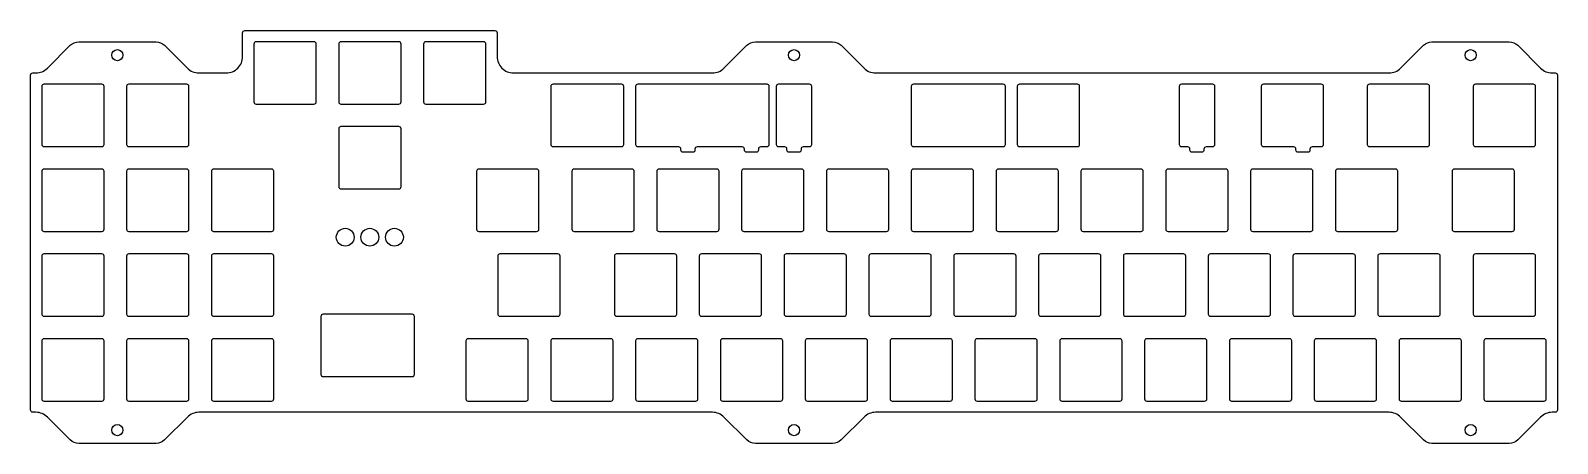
# Model space of a CAD drawing. Header units: millimetres. Extents: x -352 to -9, y 2 to 95.
import ezdxf

# ---------------------------------------------------------------- set-up
doc = ezdxf.new("R2010")
doc.units = ezdxf.units.MM
doc.layers.get('0').update_dxf_attribs({"linetype": 'CONTINUOUS'})

msp = doc.modelspace()

# ---------------------------------------------------------------- linework, layer by layer
for points in [[(-199.27, 9.5), (-314.58, 9.5, 0.198912), (-317.18, 8.42), (-322.32, 3.28, -0.198912), (-324.22, 2.5), (-341.58, 2.5, -0.198912), (-343.48, 3.28), (-348.62, 8.42, 0.198912), (-351.22, 9.5), (-351.9, 9.5, -0.414214), (-352.4, 10), (-352.4, 85.2, -0.414214), (-351.9, 85.7), (-351.22, 85.7, 0.198912), (-348.62, 86.78), (-343.48, 91.92, -0.198912), (-341.58, 92.7), (-324.22, 92.7, -0.198912), (-322.32, 91.92), (-317.18, 86.78, 0.198912), (-314.58, 85.7), (-308.45, 85.7, 0.414214), (-304.77, 89.38), (-304.77, 94.73, -0.414214), (-304.27, 95.23), (-248.12, 95.23, -0.414214), (-247.62, 94.73), (-247.62, 89.38, 0.414214), (-243.95, 85.7), (-199.27, 85.7, 0.198912), (-196.67, 86.78), (-191.53, 91.92, -0.198912), (-189.63, 92.7), (-172.27, 92.7, -0.198912), (-170.37, 91.92), (-165.23, 86.78, 0.198912), (-162.63, 85.7), (-47.32, 85.7, 0.198912), (-44.72, 86.78), (-39.58, 91.92, -0.198912), (-37.68, 92.7), (-20.32, 92.7, -0.198912), (-18.42, 91.92), (-13.28, 86.78, 0.198912), (-10.68, 85.7), (-10, 85.7, -0.414214), (-9.5, 85.2), (-9.5, 10, -0.414214), (-10, 9.5), (-10.68, 9.5, 0.198912), (-13.28, 8.42), (-18.42, 3.28, -0.198912), (-20.32, 2.5), (-37.68, 2.5, -0.198912), (-39.58, 3.28), (-44.72, 8.42, 0.198912), (-47.32, 9.5), (-162.63, 9.5, 0.198912), (-165.23, 8.42), (-170.37, 3.28, -0.198912), (-172.27, 2.5), (-189.63, 2.5, -0.198912), (-191.53, 3.28), (-196.67, 8.42, 0.198912)], [(-302.25, 92.2), (-302.25, 79.2, 0.414214), (-301.75, 78.7), (-288.75, 78.7, 0.414214), (-288.25, 79.2), (-288.25, 92.2, 0.414214), (-288.75, 92.7), (-301.75, 92.7, 0.414214)], [(-283.2, 92.2), (-283.2, 79.2, 0.414214), (-282.7, 78.7), (-269.7, 78.7, 0.414214), (-269.2, 79.2), (-269.2, 92.2, 0.414214), (-269.7, 92.7), (-282.7, 92.7, 0.414214)], [(-264.15, 92.2), (-264.15, 79.2, 0.414214), (-263.65, 78.7), (-250.65, 78.7, 0.414214), (-250.15, 79.2), (-250.15, 92.2, 0.414214), (-250.65, 92.7), (-263.65, 92.7, 0.414214)], [(-349.88, 82.67), (-349.88, 69.67, 0.414214), (-349.38, 69.17), (-336.38, 69.17, 0.414214), (-335.88, 69.67), (-335.88, 82.67, 0.414214), (-336.38, 83.17), (-349.38, 83.17, 0.414214)], [(-330.83, 82.67), (-330.83, 69.67, 0.414214), (-330.33, 69.17), (-317.33, 69.17, 0.414214), (-316.83, 69.67), (-316.83, 82.67, 0.414214), (-317.33, 83.17), (-330.33, 83.17, 0.414214)], [(-235.07, 69.17), (-219.69, 69.17, 0.414214), (-219.19, 69.67), (-219.19, 82.67, 0.414214), (-219.69, 83.17), (-235.07, 83.17, 0.414214), (-235.58, 82.67), (-235.58, 69.67, 0.414214)], [(-206.91, 69.17, -0.414214), (-206.41, 68.67), (-206.41, 68.47, 0.414214), (-205.91, 67.97), (-203.61, 67.97, 0.414214), (-203.11, 68.47), (-203.11, 68.67, -0.414214), (-202.61, 69.17), (-192.66, 69.17, -0.414214), (-192.16, 68.67), (-192.16, 68.47, 0.414214), (-191.66, 67.97), (-189.36, 67.97, 0.414214), (-188.86, 68.47), (-188.86, 68.67, -0.414214), (-188.36, 69.17), (-187.01, 69.17, 0.414214), (-186.51, 69.67), (-186.51, 82.67, 0.414214), (-187.01, 83.17), (-216.02, 83.17, 0.414214), (-216.53, 82.67), (-216.53, 69.67, 0.414214), (-216.02, 69.17)], [(-183.1, 69.17, -0.414214), (-182.6, 68.67), (-182.6, 68.47, 0.414214), (-182.1, 67.97), (-179.8, 67.97, 0.414214), (-179.3, 68.47), (-179.3, 68.67, -0.414214), (-178.8, 69.17), (-177.45, 69.17, 0.414214), (-176.95, 69.67), (-176.95, 82.67, 0.414214), (-177.45, 83.17), (-184.45, 83.17, 0.414214), (-184.95, 82.67), (-184.95, 69.67, 0.414214), (-184.45, 69.17)], [(-154.11, 69.17), (-133.97, 69.17, 0.414214), (-133.47, 69.67), (-133.47, 82.67, 0.414214), (-133.97, 83.17), (-154.11, 83.17, 0.414214), (-154.61, 82.67), (-154.61, 69.67, 0.414214)], [(-130.8, 82.67), (-130.8, 69.67, 0.414214), (-130.3, 69.17), (-117.3, 69.17, 0.414214), (-116.8, 69.67), (-116.8, 82.67, 0.414214), (-117.3, 83.17), (-130.3, 83.17, 0.414214)], [(-92.61, 69.17, -0.414214), (-92.11, 68.67), (-92.11, 68.47, 0.414214), (-91.61, 67.97), (-89.31, 67.97, 0.414214), (-88.81, 68.47), (-88.81, 68.67, -0.414214), (-88.31, 69.17), (-86.93, 69.17, 0.414214), (-86.43, 69.67), (-86.43, 82.67, 0.414214), (-86.93, 83.17), (-93.93, 83.17, 0.414214), (-94.43, 82.67), (-94.43, 69.67, 0.414214), (-93.93, 69.17)], [(-68.8, 69.17, -0.414214), (-68.3, 68.67), (-68.3, 68.47, 0.414214), (-67.8, 67.97), (-65.5, 67.97, 0.414214), (-65, 68.47), (-65, 68.67, -0.414214), (-64.5, 69.17), (-62.53, 69.17, 0.414214), (-62.03, 69.67), (-62.03, 82.67, 0.414214), (-62.53, 83.17), (-75.53, 83.17, 0.414214), (-76.03, 82.67), (-76.03, 69.67, 0.414214), (-75.53, 69.17)], [(-52.22, 82.67), (-52.22, 69.67, 0.414214), (-51.72, 69.17), (-38.72, 69.17, 0.414214), (-38.22, 69.67), (-38.22, 82.67, 0.414214), (-38.72, 83.17), (-51.72, 83.17, 0.414214)], [(-28.41, 82.67), (-28.41, 69.67, 0.414214), (-27.91, 69.17), (-14.91, 69.17, 0.414214), (-14.41, 69.67), (-14.41, 82.67, 0.414214), (-14.91, 83.17), (-27.91, 83.17, 0.414214)], [(-283.2, 73.15), (-283.2, 60.15, 0.414214), (-282.7, 59.65), (-269.7, 59.65, 0.414214), (-269.2, 60.15), (-269.2, 73.15, 0.414214), (-269.7, 73.65), (-282.7, 73.65, 0.414214)], [(-349.88, 63.63), (-349.88, 50.62, 0.414214), (-349.38, 50.12), (-336.38, 50.12, 0.414214), (-335.88, 50.62), (-335.88, 63.63, 0.414214), (-336.38, 64.12), (-349.38, 64.12, 0.414214)], [(-330.33, 50.12), (-317.33, 50.12, 0.414214), (-316.83, 50.62), (-316.83, 63.63, 0.414214), (-317.33, 64.12), (-330.33, 64.12, 0.414214), (-330.83, 63.63), (-330.83, 50.62, 0.414214)], [(-311.28, 50.12), (-298.28, 50.12, 0.414214), (-297.78, 50.62), (-297.78, 63.63, 0.414214), (-298.28, 64.12), (-311.28, 64.12, 0.414214), (-311.78, 63.63), (-311.78, 50.62, 0.414214)], [(-251.74, 50.12), (-238.74, 50.12, 0.414214), (-238.24, 50.62), (-238.24, 63.63, 0.414214), (-238.74, 64.12), (-251.74, 64.12, 0.414214), (-252.24, 63.63), (-252.24, 50.62, 0.414214)], [(-230.31, 50.12), (-217.31, 50.12, 0.414214), (-216.81, 50.62), (-216.81, 63.63, 0.414214), (-217.31, 64.12), (-230.31, 64.12, 0.414214), (-230.81, 63.63), (-230.81, 50.62, 0.414214)], [(-211.26, 50.12), (-198.26, 50.12, 0.414214), (-197.76, 50.62), (-197.76, 63.63, 0.414214), (-198.26, 64.12), (-211.26, 64.12, 0.414214), (-211.76, 63.63), (-211.76, 50.62, 0.414214)], [(-192.21, 50.12), (-179.21, 50.12, 0.414214), (-178.71, 50.62), (-178.71, 63.63, 0.414214), (-179.21, 64.12), (-192.21, 64.12, 0.414214), (-192.71, 63.63), (-192.71, 50.62, 0.414214)], [(-173.16, 50.12), (-160.16, 50.12, 0.414214), (-159.66, 50.62), (-159.66, 63.63, 0.414214), (-160.16, 64.12), (-173.16, 64.12, 0.414214), (-173.66, 63.63), (-173.66, 50.62, 0.414214)], [(-154.11, 50.12), (-141.11, 50.12, 0.414214), (-140.61, 50.62), (-140.61, 63.63, 0.414214), (-141.11, 64.12), (-154.11, 64.12, 0.414214), (-154.61, 63.63), (-154.61, 50.62, 0.414214)], [(-135.06, 50.12), (-122.06, 50.12, 0.414214), (-121.56, 50.62), (-121.56, 63.63, 0.414214), (-122.06, 64.12), (-135.06, 64.12, 0.414214), (-135.56, 63.63), (-135.56, 50.62, 0.414214)], [(-116.01, 50.12), (-103.01, 50.12, 0.414214), (-102.51, 50.62), (-102.51, 63.63, 0.414214), (-103.01, 64.12), (-116.01, 64.12, 0.414214), (-116.51, 63.63), (-116.51, 50.62, 0.414214)], [(-96.96, 50.12), (-83.96, 50.12, 0.414214), (-83.46, 50.62), (-83.46, 63.63, 0.414214), (-83.96, 64.12), (-96.96, 64.12, 0.414214), (-97.46, 63.63), (-97.46, 50.62, 0.414214)], [(-77.91, 50.12), (-64.91, 50.12, 0.414214), (-64.41, 50.62), (-64.41, 63.63, 0.414214), (-64.91, 64.12), (-77.91, 64.12, 0.414214), (-78.41, 63.63), (-78.41, 50.62, 0.414214)], [(-58.86, 50.12), (-45.86, 50.12, 0.414214), (-45.36, 50.62), (-45.36, 63.63, 0.414214), (-45.86, 64.12), (-58.86, 64.12, 0.414214), (-59.36, 63.63), (-59.36, 50.62, 0.414214)], [(-33.17, 63.63), (-33.17, 50.62, 0.414214), (-32.67, 50.12), (-19.67, 50.12, 0.414214), (-19.17, 50.62), (-19.17, 63.63, 0.414214), (-19.67, 64.12), (-32.67, 64.12, 0.414214)], [(-336.38, 45.08), (-349.38, 45.08, 0.414214), (-349.88, 44.58), (-349.88, 31.57, 0.414214), (-349.38, 31.07), (-336.38, 31.07, 0.414214), (-335.88, 31.57), (-335.88, 44.58, 0.414214)], [(-317.33, 45.08), (-330.33, 45.08, 0.414214), (-330.83, 44.58), (-330.83, 31.57, 0.414214), (-330.33, 31.07), (-317.33, 31.07, 0.414214), (-316.83, 31.57), (-316.83, 44.58, 0.414214)], [(-298.28, 45.08), (-311.28, 45.08, 0.414214), (-311.78, 44.58), (-311.78, 31.57, 0.414214), (-311.28, 31.07), (-298.28, 31.07, 0.414214), (-297.78, 31.57), (-297.78, 44.58, 0.414214)], [(-247.48, 44.58), (-247.48, 31.57, 0.414214), (-246.98, 31.07), (-233.98, 31.07, 0.414214), (-233.48, 31.57), (-233.48, 44.58, 0.414214), (-233.98, 45.08), (-246.98, 45.08, 0.414214)], [(-220.79, 31.07), (-207.79, 31.07, 0.414214), (-207.29, 31.57), (-207.29, 44.58, 0.414214), (-207.79, 45.08), (-220.79, 45.08, 0.414214), (-221.29, 44.58), (-221.29, 31.57, 0.414214)], [(-201.74, 31.07), (-188.74, 31.07, 0.414214), (-188.24, 31.57), (-188.24, 44.58, 0.414214), (-188.74, 45.08), (-201.74, 45.08, 0.414214), (-202.24, 44.58), (-202.24, 31.57, 0.414214)], [(-182.69, 31.07), (-169.69, 31.07, 0.414214), (-169.19, 31.57), (-169.19, 44.58, 0.414214), (-169.69, 45.08), (-182.69, 45.08, 0.414214), (-183.19, 44.58), (-183.19, 31.57, 0.414214)], [(-163.64, 31.07), (-150.64, 31.07, 0.414214), (-150.14, 31.57), (-150.14, 44.58, 0.414214), (-150.64, 45.08), (-163.64, 45.08, 0.414214), (-164.14, 44.58), (-164.14, 31.57, 0.414214)], [(-144.59, 31.07), (-131.59, 31.07, 0.414214), (-131.09, 31.57), (-131.09, 44.58, 0.414214), (-131.59, 45.08), (-144.59, 45.08, 0.414214), (-145.09, 44.58), (-145.09, 31.57, 0.414214)], [(-125.54, 31.07), (-112.54, 31.07, 0.414214), (-112.04, 31.57), (-112.04, 44.58, 0.414214), (-112.54, 45.08), (-125.54, 45.08, 0.414214), (-126.04, 44.58), (-126.04, 31.57, 0.414214)], [(-106.49, 31.07), (-93.49, 31.07, 0.414214), (-92.99, 31.57), (-92.99, 44.58, 0.414214), (-93.49, 45.08), (-106.49, 45.08, 0.414214), (-106.99, 44.58), (-106.99, 31.57, 0.414214)], [(-87.44, 31.07), (-74.44, 31.07, 0.414214), (-73.94, 31.57), (-73.94, 44.58, 0.414214), (-74.44, 45.08), (-87.44, 45.08, 0.414214), (-87.94, 44.58), (-87.94, 31.57, 0.414214)], [(-68.89, 44.58), (-68.89, 31.57, 0.414214), (-68.39, 31.07), (-55.39, 31.07, 0.414214), (-54.89, 31.57), (-54.89, 44.58, 0.414214), (-55.39, 45.08), (-68.39, 45.08, 0.414214)], [(-49.84, 44.58), (-49.84, 31.57, 0.414214), (-49.34, 31.07), (-36.34, 31.07, 0.414214), (-35.84, 31.57), (-35.84, 44.58, 0.414214), (-36.34, 45.08), (-49.34, 45.08, 0.414214)], [(-28.41, 44.58), (-28.41, 31.57, 0.414214), (-27.91, 31.07), (-14.91, 31.07, 0.414214), (-14.41, 31.57), (-14.41, 44.58, 0.414214), (-14.91, 45.08), (-27.91, 45.08, 0.414214)], [(-266.7, 31.5), (-286.7, 31.5, 0.414214), (-287.2, 31), (-287.2, 18, 0.414214), (-286.7, 17.5), (-266.7, 17.5, 0.414214), (-266.2, 18), (-266.2, 31, 0.414214)], [(-336.38, 26.02), (-349.38, 26.02, 0.414214), (-349.88, 25.53), (-349.88, 12.52, 0.414214), (-349.38, 12.02), (-336.38, 12.02, 0.414214), (-335.88, 12.52), (-335.88, 25.53, 0.414214)], [(-317.33, 26.02), (-330.33, 26.02, 0.414214), (-330.83, 25.53), (-330.83, 12.52, 0.414214), (-330.33, 12.02), (-317.33, 12.02, 0.414214), (-316.83, 12.52), (-316.83, 25.53, 0.414214)], [(-298.28, 26.02), (-311.28, 26.02, 0.414214), (-311.78, 25.53), (-311.78, 12.52, 0.414214), (-311.28, 12.02), (-298.28, 12.02, 0.414214), (-297.78, 12.52), (-297.78, 25.53, 0.414214)], [(-254.63, 25.53), (-254.63, 12.52, 0.414214), (-254.12, 12.02), (-241.13, 12.02, 0.414214), (-240.63, 12.52), (-240.63, 25.53, 0.414214), (-241.13, 26.02), (-254.12, 26.02, 0.414214)], [(-235.07, 12.02), (-222.08, 12.02, 0.414214), (-221.58, 12.52), (-221.58, 25.53, 0.414214), (-222.08, 26.02), (-235.07, 26.02, 0.414214), (-235.58, 25.53), (-235.58, 12.52, 0.414214)], [(-216.02, 12.02), (-203.03, 12.02, 0.414214), (-202.53, 12.52), (-202.53, 25.53, 0.414214), (-203.03, 26.02), (-216.02, 26.02, 0.414214), (-216.53, 25.53), (-216.53, 12.52, 0.414214)], [(-196.97, 12.02), (-183.98, 12.02, 0.414214), (-183.47, 12.52), (-183.47, 25.53, 0.414214), (-183.98, 26.02), (-196.97, 26.02, 0.414214), (-197.48, 25.53), (-197.48, 12.52, 0.414214)], [(-177.93, 12.02), (-164.93, 12.02, 0.414214), (-164.43, 12.52), (-164.43, 25.53, 0.414214), (-164.93, 26.02), (-177.93, 26.02, 0.414214), (-178.43, 25.53), (-178.43, 12.52, 0.414214)], [(-158.88, 12.02), (-145.88, 12.02, 0.414214), (-145.38, 12.52), (-145.38, 25.53, 0.414214), (-145.88, 26.02), (-158.88, 26.02, 0.414214), (-159.38, 25.53), (-159.38, 12.52, 0.414214)], [(-139.83, 12.02), (-126.83, 12.02, 0.414214), (-126.33, 12.52), (-126.33, 25.53, 0.414214), (-126.83, 26.02), (-139.83, 26.02, 0.414214), (-140.33, 25.53), (-140.33, 12.52, 0.414214)], [(-120.78, 12.02), (-107.78, 12.02, 0.414214), (-107.28, 12.52), (-107.28, 25.53, 0.414214), (-107.78, 26.02), (-120.78, 26.02, 0.414214), (-121.28, 25.53), (-121.28, 12.52, 0.414214)], [(-101.72, 12.02), (-88.73, 12.02, 0.414214), (-88.22, 12.52), (-88.22, 25.53, 0.414214), (-88.73, 26.02), (-101.72, 26.02, 0.414214), (-102.22, 25.53), (-102.22, 12.52, 0.414214)], [(-82.67, 12.02), (-69.67, 12.02, 0.414214), (-69.18, 12.52), (-69.18, 25.53, 0.414214), (-69.67, 26.02), (-82.67, 26.02, 0.414214), (-83.18, 25.53), (-83.18, 12.52, 0.414214)], [(-63.63, 12.02), (-50.62, 12.02, 0.414214), (-50.12, 12.52), (-50.12, 25.53, 0.414214), (-50.62, 26.02), (-63.63, 26.02, 0.414214), (-64.13, 25.53), (-64.13, 12.52, 0.414214)], [(-44.58, 12.02), (-31.57, 12.02, 0.414214), (-31.08, 12.52), (-31.08, 25.53, 0.414214), (-31.57, 26.02), (-44.58, 26.02, 0.414214), (-45.08, 25.53), (-45.08, 12.52, 0.414214)], [(-26.02, 25.53), (-26.02, 12.52, 0.414214), (-25.53, 12.02), (-12.52, 12.02, 0.414214), (-12.03, 12.52), (-12.03, 25.53, 0.414214), (-12.52, 26.02), (-25.53, 26.02, 0.414214)]]:
    msp.add_lwpolyline(points, format="xyb", close=True)
for centre, radius in [((-332.9, 89.7), 1.25), ((-180.95, 89.7), 1.25), ((-29, 89.7), 1.25), ((-281.73, 48.81), 2), ((-276.2, 48.81), 2), ((-270.68, 48.81), 2), ((-332.9, 5.5), 1.25), ((-180.95, 5.5), 1.25), ((-29, 5.5), 1.25)]:
    msp.add_circle(centre, radius)

doc.saveas('drawing.dxf')
